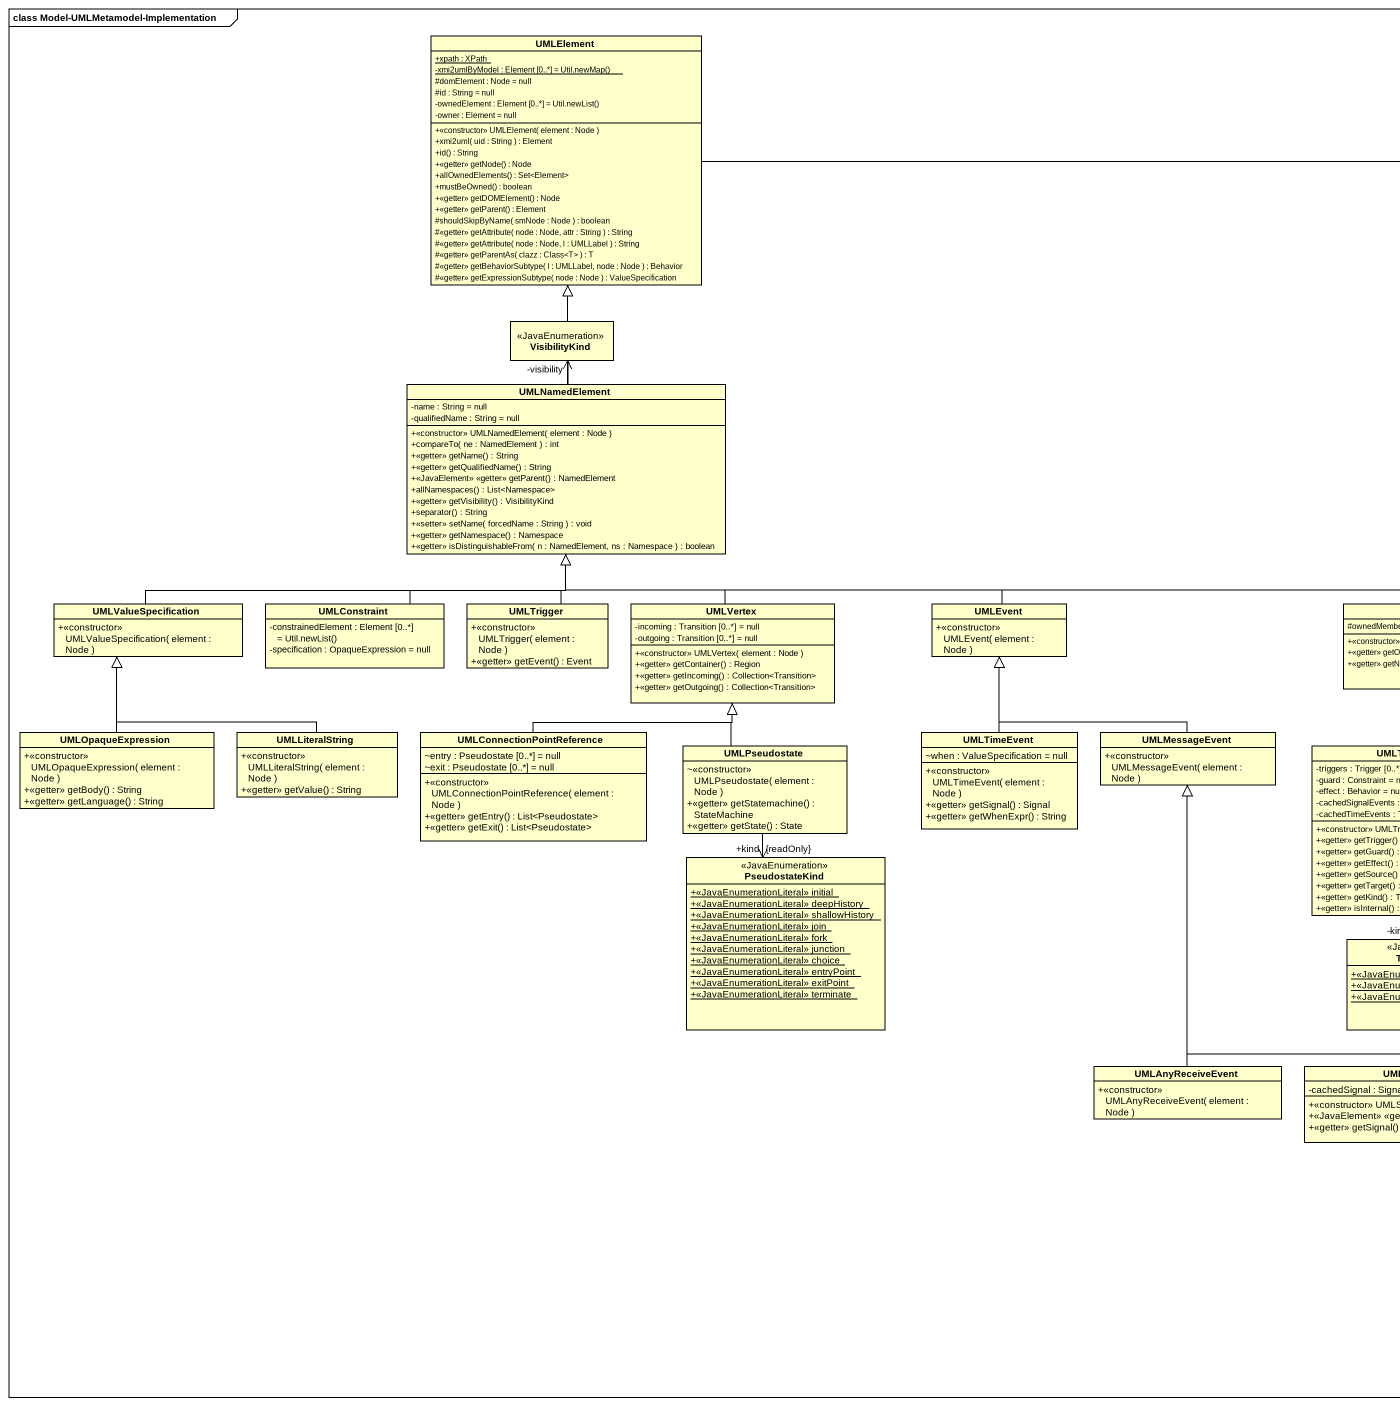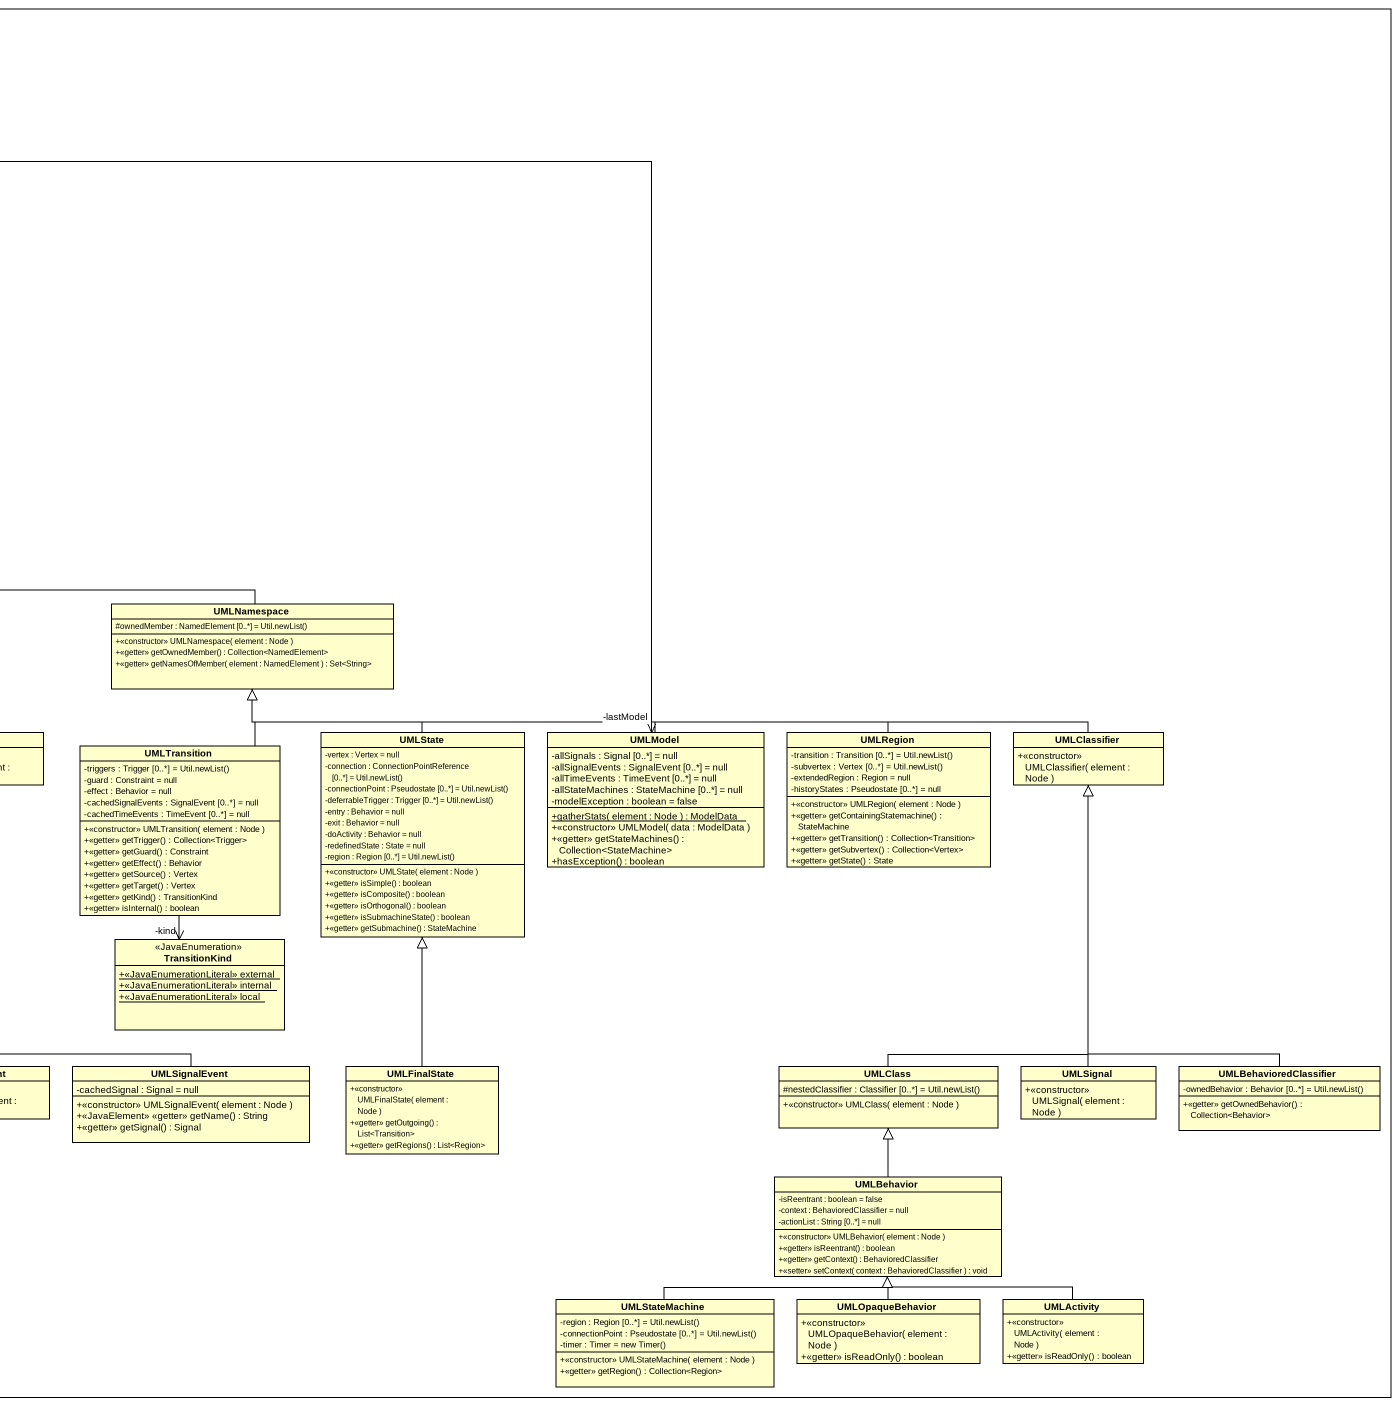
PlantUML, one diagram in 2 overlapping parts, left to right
@startuml
mainframe class Model-UMLMetamodel-Implementation
hide circle
hide empty members
skinparam classAttributeIconSize 0
class UMLElement {
  {static} +xpath : XPath
  {static} {field} -xmi2umlByModel : Element [0..*] = Util.newMap()
  #domElement : Node = null
  #id : String = null
  {field} -ownedElement : Element [0..*] = Util.newList()
  -owner : Element = null
  +<<constructor>> UMLElement( element : Node )
  +xmi2uml( uid : String ) : Element
  +id() : String
  +<<getter>> getNode() : Node
  +allOwnedElements() : Set<Element>
  +mustBeOwned() : boolean
  +<<getter>> getDOMElement() : Node
  +<<getter>> getParent() : Element
  #shouldSkipByName( smNode : Node ) : boolean
  #<<getter>> getAttribute( node : Node, attr : String ) : String
  #<<getter>> getAttribute( node : Node, l : UMLLabel ) : String
  #<<getter>> getParentAs( clazz : Class<T> ) : T
  #<<getter>> getBehaviorSubtype( l : UMLLabel, node : Node ) : Behavior
  #<<getter>> getExpressionSubtype( node : Node ) : ValueSpecification
}
enum VisibilityKind <<JavaEnumeration>>
class UMLNamedElement {
  -name : String = null
  -qualifiedName : String = null
  +<<constructor>> UMLNamedElement( element : Node )
  +compareTo( ne : NamedElement ) : int
  +<<getter>> getName() : String
  +<<getter>> getQualifiedName() : String
  +<<JavaElement>> <<getter>> getParent() : NamedElement
  +allNamespaces() : List<Namespace>
  +<<getter>> getVisibility() : VisibilityKind
  +separator() : String
  +<<setter>> setName( forcedName : String ) : void
  +<<getter>> getNamespace() : Namespace
  +<<getter>> isDistinguishableFrom( n : NamedElement, ns : Namespace ) : boolean
}
class UMLValueSpecification {
  +<<constructor>> UMLValueSpecification( element : Node )
}
class UMLConstraint {
  {field} -constrainedElement : Element [0..*] = Util.newList()
  -specification : OpaqueExpression = null
}
class UMLTrigger {
  +<<constructor>> UMLTrigger( element : Node )
  +<<getter>> getEvent() : Event
}
class UMLVertex {
  -incoming : Transition [0..*] = null
  -outgoing : Transition [0..*] = null
  +<<constructor>> UMLVertex( element : Node )
  +<<getter>> getContainer() : Region
  +<<getter>> getIncoming() : Collection<Transition>
  +<<getter>> getOutgoing() : Collection<Transition>
}
class UMLEvent {
  +<<constructor>> UMLEvent( element : Node )
}
class UMLNamespace {
  {field} #ownedMember : NamedElement [0..*] = Util.newList()
  +<<constructor>> UMLNamespace( element : Node )
  +<<getter>> getOwnedMember() : Collection<NamedElement>
  +<<getter>> getNamesOfMember( element : NamedElement ) : Set<String>
}
class UMLOpaqueExpression {
  +<<constructor>> UMLOpaqueExpression( element : Node )
  +<<getter>> getBody() : String
  +<<getter>> getLanguage() : String
}
class UMLLiteralString {
  +<<constructor>> UMLLiteralString( element : Node )
  +<<getter>> getValue() : String
}
class UMLConnectionPointReference {
  ~entry : Pseudostate [0..*] = null
  ~exit : Pseudostate [0..*] = null
  +<<constructor>> UMLConnectionPointReference( element : Node )
  +<<getter>> getEntry() : List<Pseudostate>
  +<<getter>> getExit() : List<Pseudostate>
}
class UMLTimeEvent {
  ~when : ValueSpecification = null
  +<<constructor>> UMLTimeEvent( element : Node )
  +<<getter>> getSignal() : Signal
  +<<getter>> getWhenExpr() : String
}
class UMLMessageEvent {
  +<<constructor>> UMLMessageEvent( element : Node )
}
class UMLState {
  -vertex : Vertex = null
  {field} -connection : ConnectionPointReference [0..*] = Util.newList()
  {field} -connectionPoint : Pseudostate [0..*] = Util.newList()
  {field} -deferrableTrigger : Trigger [0..*] = Util.newList()
  -entry : Behavior = null
  -exit : Behavior = null
  -doActivity : Behavior = null
  -redefinedState : State = null
  {field} -region : Region [0..*] = Util.newList()
  +<<constructor>> UMLState( element : Node )
  +<<getter>> isSimple() : boolean
  +<<getter>> isComposite() : boolean
  +<<getter>> isOrthogonal() : boolean
  +<<getter>> isSubmachineState() : boolean
  +<<getter>> getSubmachine() : StateMachine
}
class UMLModel {
  -allSignals : Signal [0..*] = null
  -allSignalEvents : SignalEvent [0..*] = null
  -allTimeEvents : TimeEvent [0..*] = null
  -allStateMachines : StateMachine [0..*] = null
  -modelException : boolean = false
  {static} +gatherStats( element : Node ) : ModelData
  +<<constructor>> UMLModel( data : ModelData )
  +<<getter>> getStateMachines() : Collection<StateMachine>
  +hasException() : boolean
}
class UMLRegion {
  {field} -transition : Transition [0..*] = Util.newList()
  {field} -subvertex : Vertex [0..*] = Util.newList()
  -extendedRegion : Region = null
  -historyStates : Pseudostate [0..*] = null
  +<<constructor>> UMLRegion( element : Node )
  +<<getter>> getContainingStatemachine() : StateMachine
  +<<getter>> getTransition() : Collection<Transition>
  +<<getter>> getSubvertex() : Collection<Vertex>
  +<<getter>> getState() : State
}
class UMLClassifier {
  +<<constructor>> UMLClassifier( element : Node )
}
class UMLPseudostate {
  ~<<constructor>> UMLPseudostate( element : Node )
  +<<getter>> getStatemachine() : StateMachine
  +<<getter>> getState() : State
}
class UMLTransition {
  {field} -triggers : Trigger [0..*] = Util.newList()
  -guard : Constraint = null
  -effect : Behavior = null
  -cachedSignalEvents : SignalEvent [0..*] = null
  -cachedTimeEvents : TimeEvent [0..*] = null
  +<<constructor>> UMLTransition( element : Node )
  +<<getter>> getTrigger() : Collection<Trigger>
  +<<getter>> getGuard() : Constraint
  +<<getter>> getEffect() : Behavior
  +<<getter>> getSource() : Vertex
  +<<getter>> getTarget() : Vertex
  +<<getter>> getKind() : TransitionKind
  +<<getter>> isInternal() : boolean
}
class PseudostateKind <<JavaEnumeration>> {
  {static} +<<JavaEnumerationLiteral>> initial
  {static} +<<JavaEnumerationLiteral>> deepHistory
  {static} +<<JavaEnumerationLiteral>> shallowHistory
  {static} +<<JavaEnumerationLiteral>> join
  {static} +<<JavaEnumerationLiteral>> fork
  {static} +<<JavaEnumerationLiteral>> junction
  {static} +<<JavaEnumerationLiteral>> choice
  {static} +<<JavaEnumerationLiteral>> entryPoint
  {static} +<<JavaEnumerationLiteral>> exitPoint
  {static} +<<JavaEnumerationLiteral>> terminate
}
class TransitionKind <<JavaEnumeration>> {
  {static} +<<JavaEnumerationLiteral>> external
  {static} +<<JavaEnumerationLiteral>> internal
  {static} +<<JavaEnumerationLiteral>> local
}
class UMLAnyReceiveEvent {
  +<<constructor>> UMLAnyReceiveEvent( element : Node )
}
class UMLSignalEvent {
  -cachedSignal : Signal = null
  +<<constructor>> UMLSignalEvent( element : Node )
  +<<JavaElement>> <<getter>> getName() : String
  +<<getter>> getSignal() : Signal
}
class UMLFinalState {
  +<<constructor>> UMLFinalState( element : Node )
  +<<getter>> getOutgoing() : List<Transition>
  +<<getter>> getRegions() : List<Region>
}
class UMLClass {
  {field} #nestedClassifier : Classifier [0..*] = Util.newList()
  +<<constructor>> UMLClass( element : Node )
}
class UMLSignal {
  +<<constructor>> UMLSignal( element : Node )
}
class UMLBehavioredClassifier {
  {field} -ownedBehavior : Behavior [0..*] = Util.newList()
  +<<getter>> getOwnedBehavior() : Collection<Behavior>
}
class UMLBehavior {
  -isReentrant : boolean = false
  -context : BehavioredClassifier = null
  -actionList : String [0..*] = null
  +<<constructor>> UMLBehavior( element : Node )
  +<<getter>> isReentrant() : boolean
  +<<getter>> getContext() : BehavioredClassifier
  +<<setter>> setContext( context : BehavioredClassifier ) : void
}
class UMLStateMachine {
  {field} -region : Region [0..*] = Util.newList()
  {field} -connectionPoint : Pseudostate [0..*] = Util.newList()
  {field} -timer : Timer = new Timer()
  +<<constructor>> UMLStateMachine( element : Node )
  +<<getter>> getRegion() : Collection<Region>
}
class UMLOpaqueBehavior {
  +<<constructor>> UMLOpaqueBehavior( element : Node )
  +<<getter>> isReadOnly() : boolean
}
class UMLActivity {
  +<<constructor>> UMLActivity( element : Node )
  +<<getter>> isReadOnly() : boolean
}
VisibilityKind "-visibility" <-- UMLNamedElement
UMLNamedElement -up-|> UMLElement
UMLValueSpecification -right-|> UMLNamedElement
UMLConstraint -up-|> UMLNamedElement
UMLTrigger -up-|> UMLNamedElement
UMLVertex -up-|> UMLNamedElement
UMLEvent -left-|> UMLNamedElement
UMLNamespace -left-|> UMLNamedElement
UMLOpaqueExpression -up-|> UMLValueSpecification
UMLLiteralString -up-|> UMLValueSpecification
UMLConnectionPointReference -up-|> UMLVertex
UMLTimeEvent -up-|> UMLEvent
UMLMessageEvent -up-|> UMLEvent
UMLState -up-|> UMLNamespace
UMLModel "-lastModel" <-left- UMLElement
UMLModel -left-|> UMLNamespace
UMLRegion -left-|> UMLNamespace
UMLClassifier -left-|> UMLNamespace
UMLPseudostate -up-|> UMLVertex
UMLTransition -up-|> UMLNamespace
PseudostateKind "+kind\n{readOnly}" <-up- UMLPseudostate
TransitionKind "-kind" <-up- UMLTransition
UMLAnyReceiveEvent -up-|> UMLMessageEvent
UMLSignalEvent -up-|> UMLMessageEvent
UMLFinalState -up-|> UMLState
UMLClass -up-|> UMLClassifier
UMLSignal -up-|> UMLClassifier
UMLBehavioredClassifier -up-|> UMLClassifier
UMLBehavior -up-|> UMLClass
UMLStateMachine -right-|> UMLBehavior
UMLOpaqueBehavior -up-|> UMLBehavior
UMLActivity -left-|> UMLBehavior
@enduml
